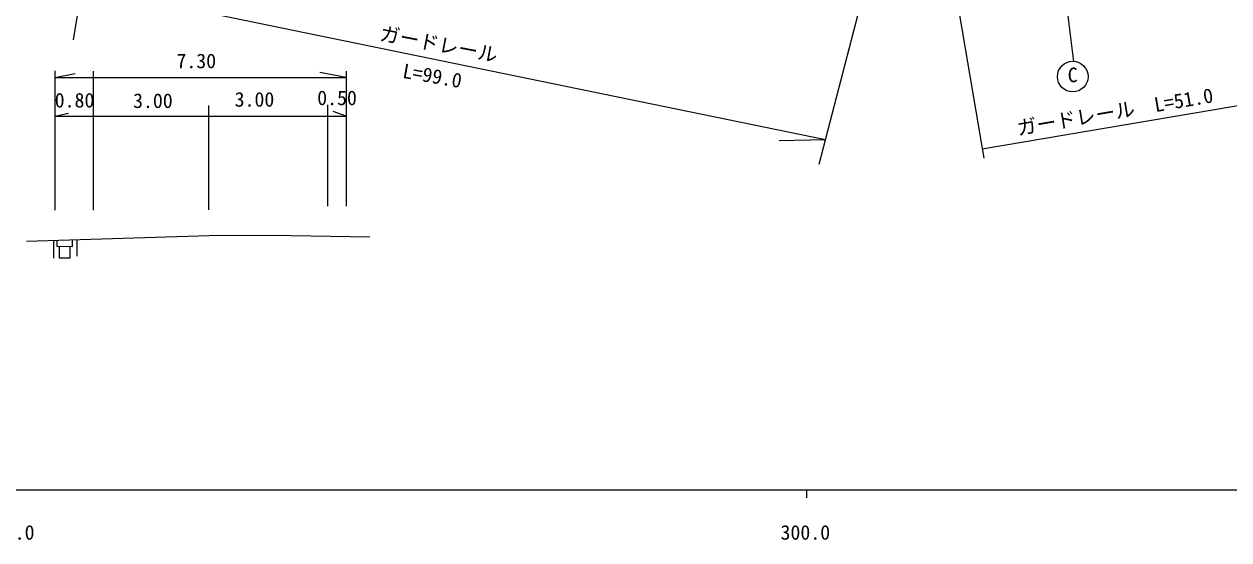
# Model space of a CAD drawing. Units: millimetres, scale not verified. Extents: x 40000 to 680000, y 20000 to 380000.
# Drawn here: x 269649 to 421082, y 198715 to 263570 of the extents above; entities that cross this region are included whole.
import ezdxf
from ezdxf.enums import TextEntityAlignment as Align

# ---------------------------------------------------------------- set-up
doc = ezdxf.new("R2010")
doc.units = ezdxf.units.MM
doc.header["$LTSCALE"] = 1000
doc.layers.add('M-TTL-BAND', color=7, linetype='Continuous', lineweight=25)
doc.layers.add('M-WORK', color=1, linetype='Continuous', lineweight=13)
doc.styles.add('ＭＳ ゴシック', font='')
doc.styles.get('ＭＳ ゴシック').set_extended_font_data('MS Gothic')

msp = doc.modelspace()

# ---------------------------------------------------------------- linework, layer by layer
at = {"layer": 'M-TTL-BAND'}
for p, q in [((40000, 205000), (579000, 205000)), ((368000, 205000), (368000, 204000))]:
    msp.add_line(p, q, dxfattribs=at)
at = {"layer": 'M-WORK'}
for p, q in [((275848, 261581), (282690, 302545)), ((401576, 258884), (398077, 287114)), ((369573, 245950), (379926, 285654)), ((383656, 285856), (390280, 246725)), ((370374, 249023), (276959, 268231)), ((273495, 257678), (273495, 240192)), ((278354, 240174), (278354, 257657)), ((310118, 256848), (306826, 257489)), ((310118, 257650), (310118, 240683)), ((273495, 256848), (276080, 257339)), ((273495, 256848), (310118, 256848)), ((390084, 247883), (440077, 256358)), ((292839, 253333), (292839, 240228)), ((307801, 253405), (307801, 240692)), ((273495, 251994), (275213, 252359)), ((273495, 251994), (310118, 251994)), ((310118, 251994), (308511, 252587)), ((370374, 249023), (364537, 248910)), ((273356, 236372), (273356, 234134)), ((276280, 236463), (276280, 234377))]:
    msp.add_line(p, q, dxfattribs=at)
for points in [[(269938, 236266), (292911, 236980), (300744, 237028), (313123, 236837)], [(273749, 236384), (273750, 235647), (275749, 235626), (275748, 236446)], [(274078, 235644), (274078, 234176), (275421, 234176), (275421, 235629)]]:
    msp.add_lwpolyline(points, dxfattribs=at)
msp.add_circle((401454, 256965), 1923, dxfattribs=at)

# ---------------------------------------------------------------- texts
at = {"layer": 'M-TTL-BAND', "style": 'ＭＳ ゴシック'}
for s, p in [('200.0', (267844, 198195)), ('300.0', (367844, 198195))]:
    msp.add_text(s, height=1833, dxfattribs=at).set_placement(p, align=Align.BOTTOM_CENTER)
at = {"layer": 'M-WORK', "style": 'ＭＳ ゴシック'}
for s, rotation, p in [('ガードレール', 349.164, (314136, 261024)), ('L=99.0', 349.875, (317027, 256287)), ('ガードレール\u3000L=51.0', 9.622, (394689, 249032))]:
    msp.add_text(s, height=1833, rotation=rotation, dxfattribs=at).set_placement(p, align=Align.BOTTOM_LEFT)
for s, p in [('7.30', (288794, 257474)), ('C', (400812, 255715)), ('0.80', (273495, 252534)), ('3.00', (283343, 252470)), ('3.00', (296111, 252637)), ('0.50', (306491, 252827))]:
    msp.add_text(s, height=1833, dxfattribs=at).set_placement(p, align=Align.BOTTOM_LEFT)

doc.saveas('drawing.dxf')
